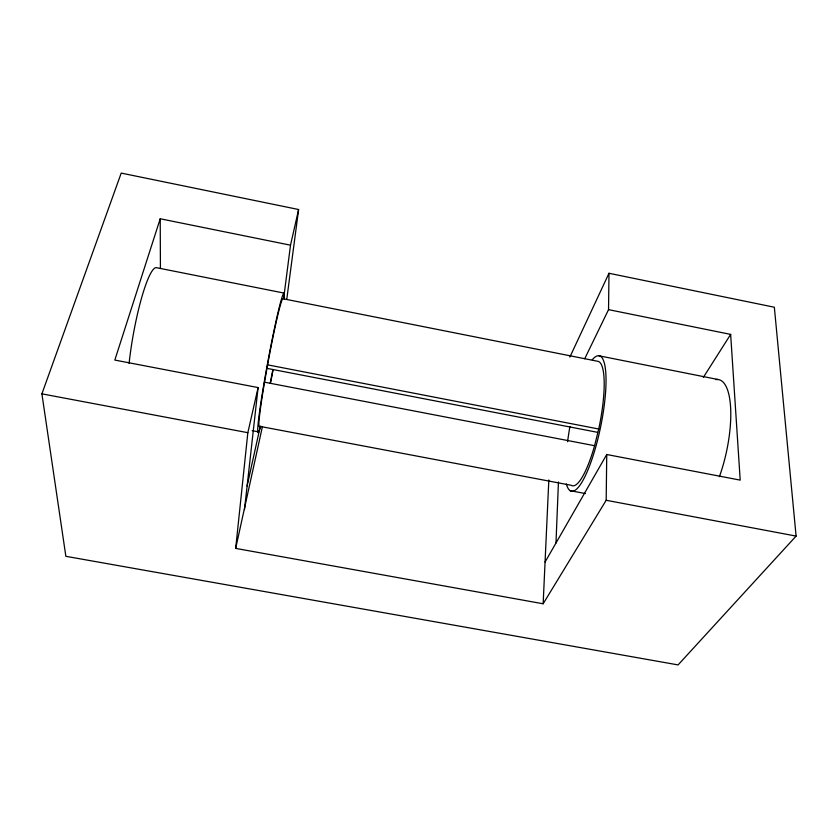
<?xml version="1.0" encoding="UTF-8"?>
<svg xmlns="http://www.w3.org/2000/svg" width="838" height="838" viewBox="0 0 838 838"><rect width="100%" height="100%" fill="white"/><g stroke="black" fill="none" stroke-linecap="round" stroke-linejoin="round"><path stroke-width="1.26" d="M283.684 298.223L290.503 245.178L160.215 218.77L114.827 360.068L258.104 387.575L247.839 432.691L235.677 548.398L543.15 603.779L606.188 500.276L606.743 454.51L740.205 480.122L730.652 334.393L608.535 309.641L584.715 358.769M608.535 309.641L608.985 273.272L774.343 307.232L796.1 536.09L678.078 664.911L65.856 556.317L41.9 393.85L121.217 173.089L298.611 209.521L286.806 299.019M555.982 543.003L558.443 482.007M543.15 603.779L548.827 479.965M244.476 509.598L258.104 387.575M264.536 382.191L267.584 364.844A64.997 3.038 -79.5 0 1 282.951 298.737L597.641 361.272A63.531 14.393 -78.4 0 1 598.73 429.004L594.592 445.711A63.531 14.393 -78.4 0 1 571.223 485.286L259.602 426.322A64.997 3.038 -79.5 0 1 264.536 382.191L594.592 445.711M235.677 548.398L262.42 426.626M247.116 485.946L260.031 427.495M290.503 245.178L298.611 209.521M569.871 357.061L608.985 273.272M545.067 562.047L606.743 454.51M703.344 377.383L730.652 334.393M252.165 430.648L258.586 431.853M570.07 490.659L585.479 493.572M41.9 393.85L247.839 432.691M606.188 500.276L796.1 536.09M267.584 364.844L598.73 429.004M267.133 368.395L597.484 432.314M283.988 293.07L156.779 267.741A71.377 11.219 -80 0 0 129.083 363.409M598.814 355.762L718.145 379.53M160.215 218.77L160.425 268.474M260.723 426.113A70.727 3.31 -79.5 0 1 267.71 362.487A70.727 3.31 -79.5 0 1 284.134 299.124M273.125 369.579A70.727 3.31 -79.5 0 1 270.496 383.113M567.609 441.731A63.531 14.393 -78.4 0 1 569.934 426.542M592.204 359.837A69.125 15.66 -78.4 0 1 600.458 427.673A69.125 15.66 -78.4 0 1 566.362 483.955M715.725 379.593A68.527 22.626 -77.9 0 1 730.705 409.604A68.527 22.626 -77.9 0 1 719.381 476.707M272.863 369.684A64.997 3.038 -79.5 0 1 270.213 383.217"/></g></svg>
